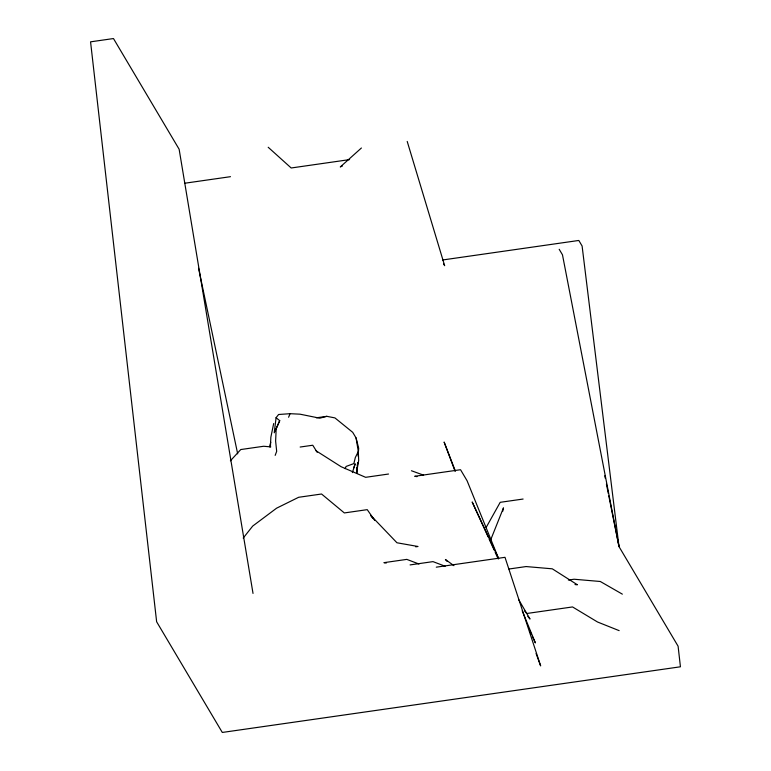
<?xml version="1.0" encoding="UTF-8"?>
<svg xmlns="http://www.w3.org/2000/svg" width="771" height="771" viewBox="0 0 771 771"><rect width="100%" height="100%" fill="white"/><g stroke="black" fill="none" stroke-linecap="round" stroke-linejoin="round"><path stroke-width="1.16" d="M357.021 467.467L356.8 473.423L357.619 462.908M270.409 446.872L270.843 437.282L273.676 423.539M358.11 456.114L358.679 448.24L356.086 437.967L352.694 432.319L334.922 417.901L326.817 416.33L316.37 417.805M357.387 466.012L357.619 462.802M276.076 417.718L274.235 432.801L279.719 420.667L276.076 417.718L278.591 414.499L290.069 413.69L300.015 414.181L319.782 418.19L326.817 416.33M357.146 469.211L358.688 460.441L358.313 451.546L356.086 437.967M502.721 511.327L503.482 507.848L490.549 540.192M269.551 446.852L270.737 442.226M353.648 468.045L355.209 463.814L352.357 472.604M275.17 455.372L276.683 451.324L275.623 441.147L276.172 428.907L279.719 420.667M288.595 417.246L290.069 413.69M345.119 468.652L346.092 466.445L353.86 463.593L355.315 457.55L358.313 451.546M486.135 527.489L500.206 502.316L523.104 499.039M243.202 538.071L252.715 526.063L276.606 508.176L298.647 497.285L321.555 494.009L344.338 512.937L367.247 509.65L374.716 520.415M230.394 460.807L240.745 449.551L263.653 446.264L270.794 446.881M361.406 148.003L340.281 166.95L342.459 165.967M184.664 183.247L230.481 176.684M349.6 159.607L291.187 167.982L268.192 147.261M442.515 259.991L578.819 240.456L582.095 245.988L618.997 546.6L678.095 646.204L680.436 666.79L222.299 732.45L156.638 621.773L90.564 41.836L113.472 38.55L179.132 149.227L253.023 593.429M300.15 447.035L312.756 445.233L317.18 452.307M388.526 474.03L365.627 477.316L341.139 466.725L316.033 450.765M415.714 546.822L418.007 546.494L396.959 542.774L370.533 515.182L372.576 518.064M410.085 564.912L432.994 561.625L445.166 566.251M436.28 567.167L504.995 557.317L540.654 665.903L536.067 653.49M508.908 569.027L526.092 566.56L552.277 568.815L577.383 584.775L574.993 584.563M568.372 580.062L574.096 579.233L600.281 581.488L622.361 594.152M417.053 476.642L414.721 476.276L460.538 469.712L467.101 480.786L498.673 558.715M386.232 563.071L383.9 562.666L406.809 559.38L418.971 564.006M411.435 470.744L423.578 475.148M619.152 630.639L597.535 622.004L572.535 606.941L526.728 613.504L524.463 610.748M453.907 565.663L445.416 559.486L446.997 561.288M527.75 616.28L530.005 619.036L518.555 599.433M559.187 249.274L562.473 254.806L618.997 546.6L608.791 495.869M443.556 263.846L444.655 265.687L407.213 141.44M498.394 558.108L472.17 501.979L488.178 537.002M529.831 631.044L531.344 634.282M532.356 636.441L535.382 642.918L522.208 610.815M489.171 539.199L494.182 550.137M495.175 552.335L498.182 558.898M455.362 471.071L444.115 442.043L454.996 471.081M198.561 268.289L237.68 453.859M604.763 475.803L605.235 478.165M606.42 484.063L608.319 493.507"/></g></svg>
